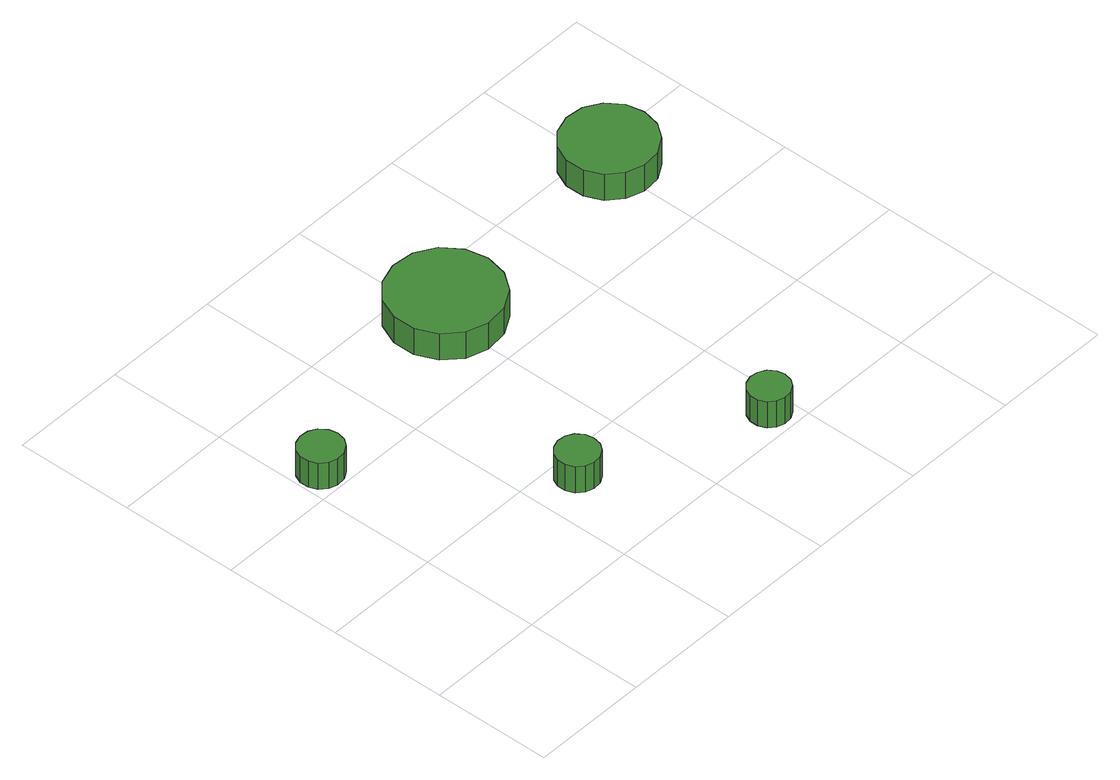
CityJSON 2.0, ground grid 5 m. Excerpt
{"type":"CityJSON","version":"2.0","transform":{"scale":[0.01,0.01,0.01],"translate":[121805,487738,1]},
"CityObjects":{
"tree1":{"type":"SolitaryVegetationObject","attributes":{"function":"something"},"geometry":[{"type":"MultiSurface","lod":"1","boundaries":[[[0,1,2,3,4,5,6,7,8,9,10,11,12,13,14]],[[15,16,17,18,19,20,21,22,23,24,25,26,27,28,29]],[[0,29,28,1]],[[1,28,27,2]],[[2,27,26,3]],[[3,26,25,4]],[[4,25,24,5]],[[5,24,23,6]],[[6,23,22,7]],[[7,22,21,8]],[[8,21,20,9]],[[9,20,19,10]],[[10,19,18,11]],[[11,18,17,12]],[[12,17,16,13]],[[13,16,15,14]],[[14,15,29,0]]]}]},
"tree2":{"type":"SolitaryVegetationObject","attributes":{"function":"something"},"geometry":[{"type":"MultiSurface","lod":"1","boundaries":[[[30,31,32,33,34,35,36,37,38,39,40,41,42,43,44]],[[45,46,47,48,49,50,51,52,53,54,55,56,57,58,59]],[[30,59,58,31]],[[31,58,57,32]],[[32,57,56,33]],[[33,56,55,34]],[[34,55,54,35]],[[35,54,53,36]],[[36,53,52,37]],[[37,52,51,38]],[[38,51,50,39]],[[39,50,49,40]],[[40,49,48,41]],[[41,48,47,42]],[[42,47,46,43]],[[43,46,45,44]],[[44,45,59,30]]]}]},
"tree3":{"type":"SolitaryVegetationObject","attributes":{"function":"something"},"geometry":[{"type":"MultiSurface","lod":"1","boundaries":[[[60,61,62,63,64,65,66,67,68,69,70,71,72,73,74]],[[75,76,77,78,79,80,81,82,83,84,85,86,87,88,89]],[[60,89,88,61]],[[61,88,87,62]],[[62,87,86,63]],[[63,86,85,64]],[[64,85,84,65]],[[65,84,83,66]],[[66,83,82,67]],[[67,82,81,68]],[[68,81,80,69]],[[69,80,79,70]],[[70,79,78,71]],[[71,78,77,72]],[[72,77,76,73]],[[73,76,75,74]],[[74,75,89,60]]]}]},
"tree4":{"type":"SolitaryVegetationObject","attributes":{"function":"something"},"geometry":[{"type":"MultiSurface","lod":"1","boundaries":[[[90,91,92,93,94,95,96,97,98,99,100,101,102,103,104]],[[105,106,107,108,109,110,111,112,113,114,115,116,117,118,119]],[[90,119,118,91]],[[91,118,117,92]],[[92,117,116,93]],[[93,116,115,94]],[[94,115,114,95]],[[95,114,113,96]],[[96,113,112,97]],[[97,112,111,98]],[[98,111,110,99]],[[99,110,109,100]],[[100,109,108,101]],[[101,108,107,102]],[[102,107,106,103]],[[103,106,105,104]],[[104,105,119,90]]]}]},
"tree5":{"type":"SolitaryVegetationObject","attributes":{"function":"something"},"geometry":[{"type":"MultiSurface","lod":"1","boundaries":[[[120,121,122,123,124,125,126,127,128,129,130,131,132,133,134]],[[135,136,137,138,139,140,141,142,143,144,145,146,147,148,149]],[[120,149,148,121]],[[121,148,147,122]],[[122,147,146,123]],[[123,146,145,124]],[[124,145,144,125]],[[125,144,143,126]],[[126,143,142,127]],[[127,142,141,128]],[[128,141,140,129]],[[129,140,139,130]],[[130,139,138,131]],[[131,138,137,132]],[[132,137,136,133]],[[133,136,135,134]],[[134,135,149,120]]]}]}
},
"vertices":[
[192,1100,147],[184,1137,147],[161,1168,147],[128,1187,147],[90,1191,147],[54,1179,147],[26,1154,147],[10,1119,147],[10,1081,147],[26,1046,147],[54,1021,147],[90,1009,147],[128,1013,147],[161,1032,147],[184,1063,147],[184,1063,20],[161,1032,20],[128,1013,20],[90,1009,20],[54,1021,20],[26,1046,20],[10,1081,20],[10,1119,20],[26,1154,20],[54,1179,20],[90,1191,20],[128,1187,20],[161,1168,20],[184,1137,20],[192,1100,20],
[788,400,140],[781,436,140],[759,466,140],[727,484,140],[691,488,140],[656,476,140],[629,452,140],[614,418,140],[614,382,140],[629,348,140],[656,324,140],[691,312,140],[727,316,140],[759,334,140],[781,364,140],[781,364,13],[759,334,13],[727,316,13],[691,312,13],[656,324,13],[629,348,13],[614,382,13],[614,418,13],[629,452,13],[656,476,13],[691,488,13],[727,484,13],[759,466,13],[781,436,13],[788,400,13],
[1232,1300,163],[1212,1394,163],[1155,1472,163],[1072,1520,163],[976,1530,163],[884,1501,163],[813,1436,163],[774,1348,163],[774,1252,163],[813,1164,163],[884,1099,163],[976,1070,163],[1072,1080,163],[1155,1128,163],[1212,1206,163],[1212,1206,36],[1155,1128,36],[1072,1080,36],[976,1070,36],[884,1099,36],[813,1164,36],[774,1252,36],[774,1348,36],[813,1436,36],[884,1501,36],[976,1530,36],[1072,1520,36],[1155,1472,36],[1212,1394,36],[1232,1300,36],
[1484,100,155],[1477,134,155],[1456,163,155],[1426,180,155],[1391,184,155],[1358,173,155],[1332,150,155],[1318,118,155],[1318,82,155],[1332,50,155],[1358,27,155],[1391,16,155],[1426,20,155],[1456,37,155],[1477,66,155],[1477,66,28],[1456,37,28],[1426,20,28],[1391,16,28],[1358,27,28],[1332,50,28],[1318,82,28],[1318,118,28],[1332,150,28],[1358,173,28],[1391,184,28],[1426,180,28],[1456,163,28],[1477,134,28],[1484,100,28],
[2190,1400,156],[2174,1477,156],[2127,1541,156],[2059,1581,156],[1980,1589,156],[1905,1565,156],[1846,1512,156],[1814,1440,156],[1814,1360,156],[1846,1288,156],[1905,1235,156],[1980,1211,156],[2059,1219,156],[2127,1259,156],[2174,1323,156],[2174,1323,29],[2127,1259,29],[2059,1219,29],[1980,1211,29],[1905,1235,29],[1846,1288,29],[1814,1360,29],[1814,1440,29],[1846,1512,29],[1905,1565,29],[1980,1589,29],[2059,1581,29],[2127,1541,29],[2174,1477,29],[2190,1400,29]
]}
